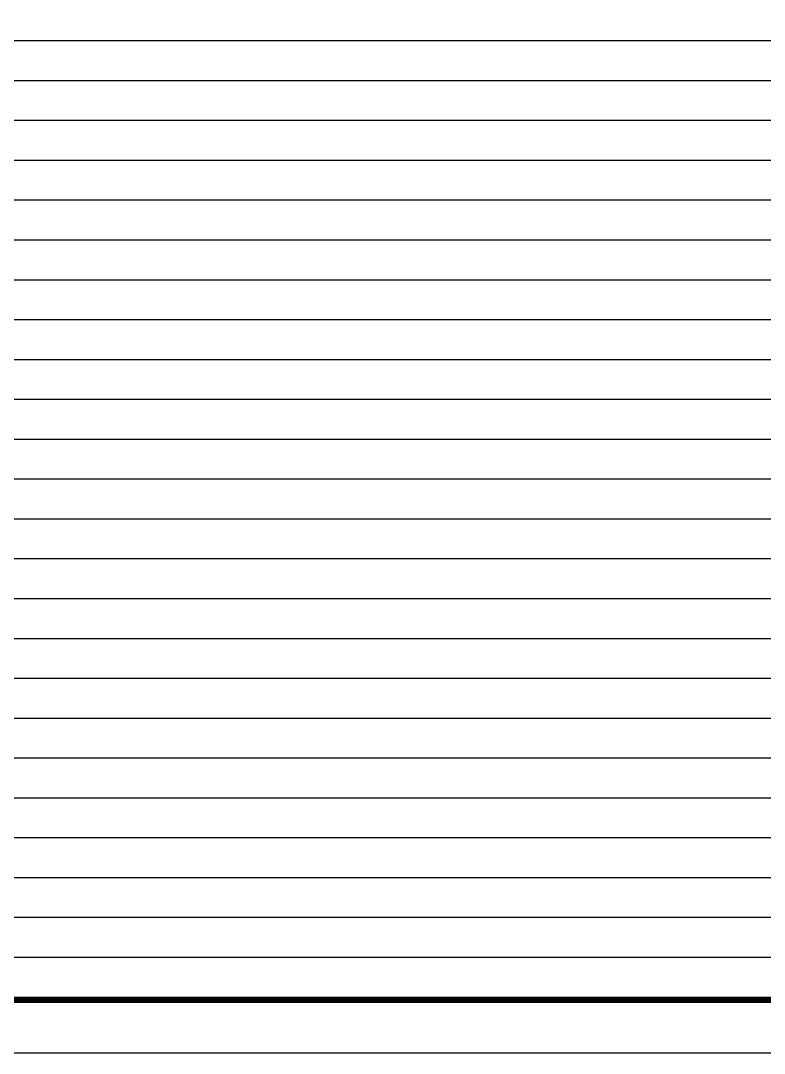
# Model space of a CAD drawing. Extents: x -518115 to 790560, y -210384 to 1628073.
# Drawn here: x 462414 to 476414, y 1109432 to 1128867 of the extents above; entities that cross this region are included whole.
import ezdxf

# ---------------------------------------------------------------- set-up
doc = ezdxf.new("R2010")
doc.units = 0
doc.header["$LTSCALE"] = 1000
doc.header["$MEASUREMENT"] = 0
doc.layers.add('Defpoint', color=7, linetype='Continuous')
doc.layers.add('图框', color=140, linetype='Continuous')

# ---------------------------------------------------------------- blocks, each defined once
blk = doc.blocks.new('TK')
at = {"layer": '图框'}
blk.add_lwpolyline([(465375, 548714), (549475, 548714), (549475, 489314), (465375, 489314)], close=True, dxfattribs=at)
blk.add_lwpolyline([(465375, 548714), (549475, 548714), (549475, 489314), (465375, 489314)], close=True, dxfattribs=at)
at = {"layer": '图框', "const_width": 100}
blk.add_lwpolyline([(548475, 490314), (548475, 547714), (467875, 547714), (467875, 490314)], close=True, dxfattribs=at)

msp = doc.modelspace()

# ---------------------------------------------------------------- linework, layer by layer
at = {"layer": 'Defpoint', "color": 252}
for p, q in [((408814.1, 1128492.1), (482284.8, 1128492.1)), ((408814.1, 1127742.1), (482284.8, 1127742.1)), ((408814.1, 1126992.1), (482284.8, 1126992.1)), ((408814.1, 1126242.1), (482284.8, 1126242.1)), ((408814.1, 1125492.1), (482284.8, 1125492.1)), ((408814.1, 1124742.1), (482284.8, 1124742.1)), ((408814.1, 1123992.1), (482284.8, 1123992.1)), ((408814.1, 1123242.1), (482284.8, 1123242.1)), ((408814.1, 1122492.1), (482284.8, 1122492.1)), ((408814.1, 1121742.1), (482284.8, 1121742.1)), ((408814.1, 1120992.1), (482284.8, 1120992.1)), ((408814.1, 1120242.1), (482284.8, 1120242.1)), ((408814.1, 1119492.1), (482284.8, 1119492.1)), ((408814.1, 1118742.1), (482284.8, 1118742.1)), ((408814.1, 1117992.1), (482284.8, 1117992.1)), ((408814.1, 1117242.1), (482284.8, 1117242.1)), ((408814.1, 1116492.1), (482284.8, 1116492.1)), ((408814.1, 1115742.1), (482284.8, 1115742.1)), ((408814.1, 1114992.1), (482284.8, 1114992.1)), ((408814.1, 1114242.1), (482284.8, 1114242.1)), ((408814.1, 1113492.1), (482284.8, 1113492.1)), ((408814.1, 1112742.1), (482284.8, 1112742.1)), ((408814.1, 1111992.1), (482284.8, 1111992.1)), ((408814.1, 1111242.1), (482284.8, 1111242.1)), ((408814.1, 1110492.1), (482284.8, 1110492.1))]:
    msp.add_line(p, q, dxfattribs=at)

# ---------------------------------------------------------------- block references
msp.add_blockref('TK', (-59060.9, 620118.4))

doc.saveas('drawing.dxf')
